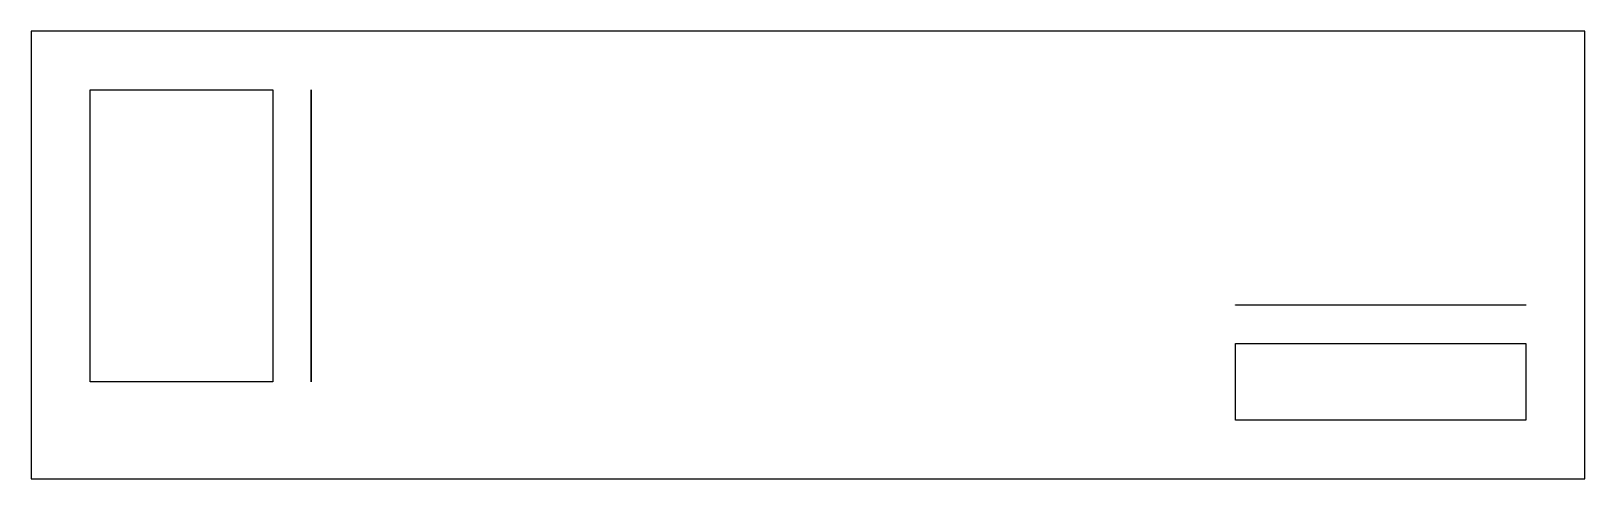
# Model space of a CAD drawing. Header units: metres. Extents: x 0 to 52.7, y 0 to 15.2.
import ezdxf

# ---------------------------------------------------------------- set-up
doc = ezdxf.new("R2010")
doc.units = ezdxf.units.M

msp = doc.modelspace()

# ---------------------------------------------------------------- linework, layer by layer
for p, q in [((52.7, 15.2), (0, 15.2)), ((0, 15.2), (0, 0)), ((52.7, 0), (52.7, 15.2)), ((1.99998, 3.29999), (1.99998, 13.2)), ((1.99998, 13.2), (8.2, 13.2)), ((8.2, 13.2), (8.2, 3.29999)), ((9.495, 3.29999), (9.495, 13.2)), ((9.495, 13.2), (9.50499, 13.2)), ((9.50499, 13.2), (9.50499, 3.29999)), ((40.85, 5.89999), (40.85, 5.90999)), ((40.85, 5.90999), (50.7, 5.90999)), ((50.7, 5.89999), (40.85, 5.89999)), ((50.7, 5.90999), (50.7, 5.89999)), ((40.85, 2), (40.85, 4.59999)), ((40.85, 4.59999), (50.7, 4.59999)), ((50.7, 4.59999), (50.7, 2)), ((8.2, 3.29999), (1.99998, 3.29999)), ((9.50499, 3.29999), (9.495, 3.29999)), ((50.7, 2), (40.85, 2)), ((0, 0), (52.7, 0))]:
    msp.add_line(p, q)

doc.saveas('drawing.dxf')
